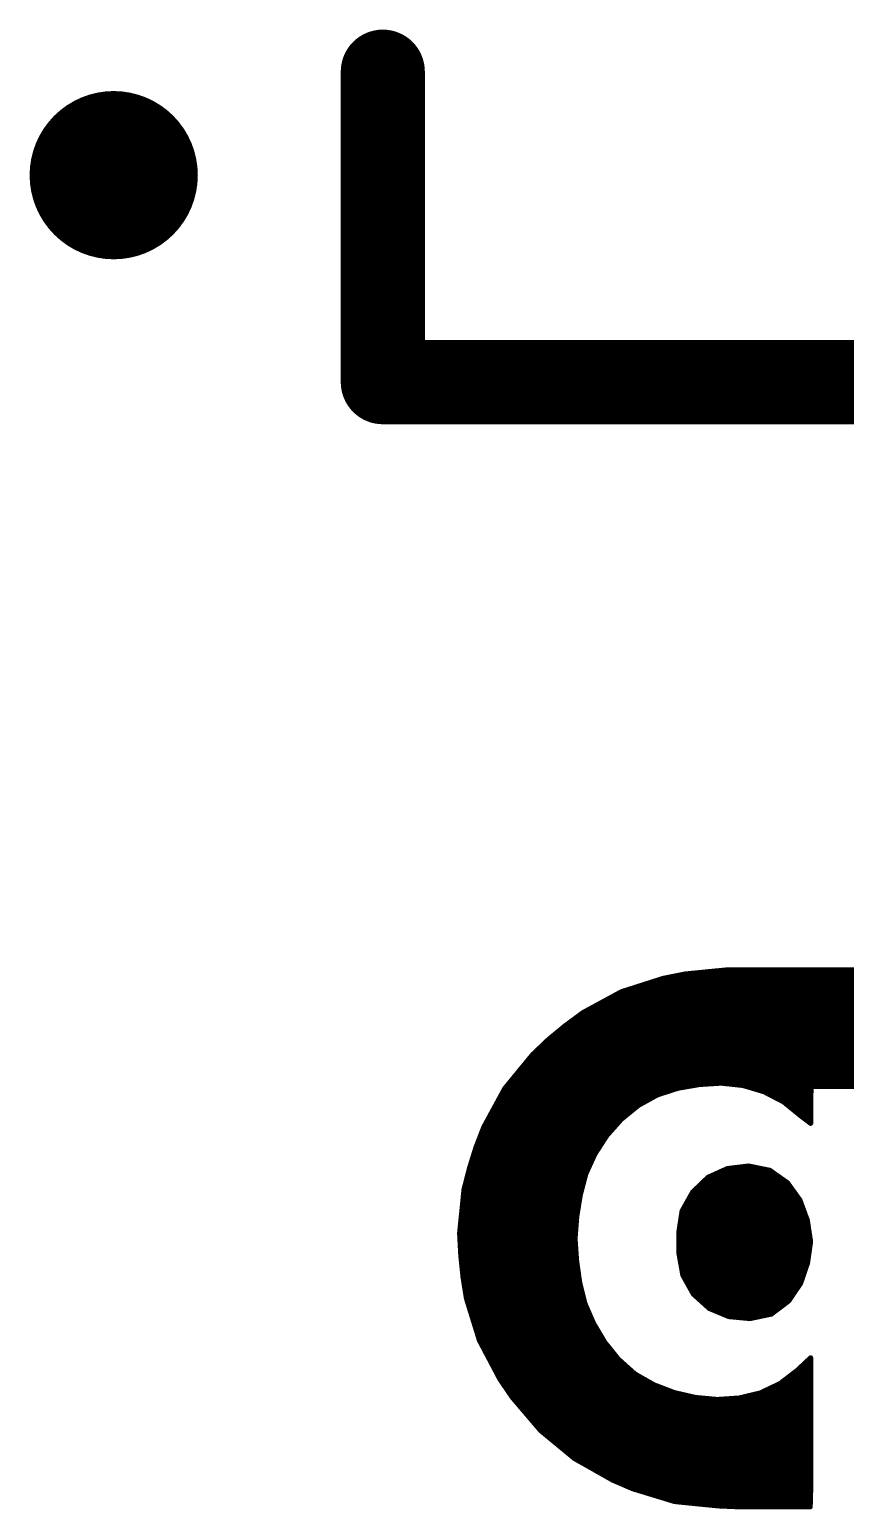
# Model space of a CAD drawing. Extents: x -15.2 to 71.4, y -14.5 to 36.9.
# Drawn here: x 49.027 to 50.997, y 12.058 to 15.632 of the extents above; entities that cross this region are included whole.
import ezdxf

# ---------------------------------------------------------------- set-up
doc = ezdxf.new("R2010")
doc.units = 0
doc.layers.add('21', color=41, linetype='CONTINUOUS')

msp = doc.modelspace()

# ---------------------------------------------------------------- linework, layer by layer
at = {"layer": '21'}
for points, const_width in [([(49.88, 14.78), (49.88, 15.53)], 0.2032), ([(51.53, 14.78), (49.88, 14.78)], 0.2032), ([(50.7145, 13.3607), (50.6091, 13.3503)], 0.0127), ([(53.4161, 13.3607), (50.7145, 13.3607)], 0.0127), ([(50.5574, 13.3399), (50.4566, 13.3077)], 0.0127), ([(50.5422, 13.335), (53.5848, 13.335)], 0.0127), ([(50.6091, 13.3503), (50.5574, 13.3399)], 0.0127), ([(50.5963, 13.3477), (53.5421, 13.3477)], 0.0127), ([(50.7112, 13.3604), (53.4193, 13.3604)], 0.0127), ([(50.4566, 13.3077), (50.3635, 13.2571)], 0.0127), ([(50.4368, 13.2969), (53.6921, 13.2969)], 0.0127), ([(50.4626, 13.3096), (53.6621, 13.3096)], 0.0127), ([(50.5024, 13.3223), (53.6275, 13.3223)], 0.0127), ([(50.3635, 13.2571), (50.321, 13.2258)], 0.0127), ([(50.3666, 13.2588), (53.7606, 13.2588)], 0.0127), ([(50.39, 13.2715), (53.7378, 13.2715)], 0.0127), ([(50.4134, 13.2842), (53.715, 13.2842)], 0.0127), ([(50.321, 13.2258), (50.2801, 13.1921)], 0.0127), ([(50.3148, 13.2207), (53.8141, 13.2207)], 0.0127), ([(50.3313, 13.2334), (53.7987, 13.2334)], 0.0127), ([(50.3485, 13.2461), (53.7833, 13.2461)], 0.0127), ([(50.2801, 13.1921), (50.2419, 13.1557)], 0.0127), ([(50.2702, 13.1826), (53.8603, 13.1826)], 0.0127), ([(50.284, 13.1953), (53.8449, 13.1953)], 0.0127), ([(50.2994, 13.208), (53.8295, 13.208)], 0.0127), ([(50.2419, 13.1557), (50.1747, 13.0739)], 0.0127), ([(50.2435, 13.1572), (53.8844, 13.1572)], 0.0127), ([(50.2568, 13.1699), (53.8729, 13.1699)], 0.0127), ([(50.2118, 13.1191), (53.9172, 13.1191)], 0.0127), ([(50.2223, 13.1318), (53.9067, 13.1318)], 0.0127), ([(50.2327, 13.1445), (53.8959, 13.1445)], 0.0127), ([(50.1805, 13.081), (50.628, 13.081)], 0.0127), ([(50.1909, 13.0937), (53.9375, 13.0937)], 0.0127), ([(50.2014, 13.1064), (53.9277, 13.1064)], 0.0127), ([(50.5428, 13.0588), (50.5931, 13.075)], 0.0127), ([(50.5931, 13.075), (50.6451, 13.084)], 0.0127), ([(50.6451, 13.084), (50.6978, 13.0873)], 0.0127), ([(50.6978, 13.0873), (50.7504, 13.0816)], 0.0127), ([(50.7504, 13.0816), (50.8011, 13.0664)], 0.0127), ([(50.7524, 13.081), (53.4746, 13.081)], 0.0127), ([(50.9134, 13.0508), (50.9147, 13.0796)], 0.0127), ([(50.9147, 13.0796), (51.1571, 13.0796)], 0.0127), ([(50.1747, 13.0739), (50.1241, 12.9808)], 0.0127), ([(50.1579, 13.0429), (50.5142, 13.0429)], 0.0127), ([(50.1647, 13.0556), (50.537, 13.0556)], 0.0127), ([(50.1716, 13.0683), (50.5724, 13.0683)], 0.0127), ([(50.4965, 13.033), (50.5428, 13.0588)], 0.0127), ([(50.7947, 13.0683), (50.9142, 13.0683)], 0.0127), ([(50.8011, 13.0664), (50.848, 13.0421)], 0.0127), ([(50.8219, 13.0556), (50.9136, 13.0556)], 0.0127), ([(50.8464, 13.0429), (50.9134, 13.0429)], 0.0127), ([(50.848, 13.0421), (50.889, 13.0087)], 0.0127), ([(50.9134, 12.9902), (50.9134, 13.0508)], 0.0127), ([(50.1372, 13.0048), (50.462, 13.0048)], 0.0127), ([(50.1441, 13.0175), (50.4775, 13.0175)], 0.0127), ([(50.151, 13.0302), (50.4931, 13.0302)], 0.0127), ([(50.4557, 12.9996), (50.4965, 13.033)], 0.0127), ([(50.8626, 13.0302), (50.9134, 13.0302)], 0.0127), ([(50.8782, 13.0175), (50.9134, 13.0175)], 0.0127), ([(50.889, 13.0087), (50.9134, 12.9902)], 0.0127), ([(50.8942, 13.0048), (50.9134, 13.0048)], 0.0127), ([(50.1241, 12.9808), (50.1051, 12.9316)], 0.0127), ([(50.1236, 12.9794), (50.4378, 12.9794)], 0.0127), ([(50.1303, 12.9921), (50.449, 12.9921)], 0.0127), ([(50.4207, 12.9602), (50.4557, 12.9996)], 0.0127), ([(50.9109, 12.9921), (50.9134, 12.9921)], 0.0127), ([(50.1089, 12.9413), (50.4085, 12.9413)], 0.0127), ([(50.1138, 12.954), (50.4168, 12.954)], 0.0127), ([(50.1187, 12.9667), (50.4265, 12.9667)], 0.0127), ([(50.3921, 12.9159), (50.4207, 12.9602)], 0.0127), ([(50.1051, 12.9316), (50.0894, 12.881)], 0.0127), ([(50.0963, 12.9032), (50.3863, 12.9032)], 0.0127), ([(50.1003, 12.9159), (50.3921, 12.9159)], 0.0127), ([(50.1042, 12.9286), (50.4003, 12.9286)], 0.0127), ([(50.3701, 12.8677), (50.3921, 12.9159)], 0.0127), ([(50.0894, 12.881), (50.0763, 12.8299)], 0.0127), ([(50.0853, 12.8651), (50.3694, 12.8651)], 0.0127), ([(50.0886, 12.8778), (50.3747, 12.8778)], 0.0127), ([(50.0924, 12.8905), (50.3805, 12.8905)], 0.0127), ([(50.3567, 12.8165), (50.3701, 12.8677)], 0.0127), ([(50.7123, 12.8805), (50.6657, 12.8594)], 0.0127), ([(50.6784, 12.8651), (50.8306, 12.8651)], 0.0127), ([(50.7064, 12.8778), (50.807, 12.8778)], 0.0127), ([(50.7636, 12.8867), (50.7123, 12.8805)], 0.0127), ([(50.8148, 12.8762), (50.7636, 12.8867)], 0.0127), ([(50.8574, 12.8462), (50.8148, 12.8762)], 0.0127), ([(50.0763, 12.8299), (50.0657, 12.7245)], 0.0127), ([(50.076, 12.827), (50.3594, 12.827)], 0.0127), ([(50.0788, 12.8397), (50.3627, 12.8397)], 0.0127), ([(50.0821, 12.8524), (50.3661, 12.8524)], 0.0127), ([(50.6657, 12.8594), (50.6286, 12.8238)], 0.0127), ([(50.6319, 12.827), (50.8712, 12.827)], 0.0127), ([(50.6452, 12.8397), (50.8621, 12.8397)], 0.0127), ([(50.6585, 12.8524), (50.8487, 12.8524)], 0.0127), ([(50.8874, 12.8045), (50.8574, 12.8462)], 0.0127), ([(50.0722, 12.7889), (50.3522, 12.7889)], 0.0127), ([(50.0735, 12.8016), (50.3543, 12.8016)], 0.0127), ([(50.0747, 12.8143), (50.3563, 12.8143)], 0.0127), ([(50.3483, 12.7644), (50.3567, 12.8165)], 0.0127), ([(50.6286, 12.8238), (50.6031, 12.7781)], 0.0127), ([(50.6091, 12.7889), (50.8931, 12.7889)], 0.0127), ([(50.6162, 12.8016), (50.8885, 12.8016)], 0.0127), ([(50.6233, 12.8143), (50.8803, 12.8143)], 0.0127), ([(50.9052, 12.7561), (50.8874, 12.8045)], 0.0127), ([(50.0696, 12.7635), (50.3482, 12.7635)], 0.0127), ([(50.0709, 12.7762), (50.3502, 12.7762)], 0.0127), ([(50.3442, 12.7116), (50.3483, 12.7644)], 0.0127), ([(50.6031, 12.7781), (50.5951, 12.7264)], 0.0127), ([(50.6008, 12.7635), (50.9025, 12.7635)], 0.0127), ([(50.6028, 12.7762), (50.8978, 12.7762)], 0.0127), ([(50.9131, 12.7043), (50.9052, 12.7561)], 0.0127), ([(50.0657, 12.7245), (50.0685, 12.6718)], 0.0127), ([(50.0658, 12.7254), (50.3453, 12.7254)], 0.0127), ([(50.0671, 12.7381), (50.3463, 12.7381)], 0.0127), ([(50.0683, 12.7508), (50.3472, 12.7508)], 0.0127), ([(50.5951, 12.7264), (50.5957, 12.6746)], 0.0127), ([(50.5951, 12.7254), (50.9099, 12.7254)], 0.0127), ([(50.5969, 12.7381), (50.9079, 12.7381)], 0.0127), ([(50.5989, 12.7508), (50.906, 12.7508)], 0.0127), ([(50.0663, 12.7127), (50.3443, 12.7127)], 0.0127), ([(50.067, 12.7), (50.345, 12.7)], 0.0127), ([(50.0677, 12.6873), (50.3459, 12.6873)], 0.0127), ([(50.3479, 12.6587), (50.3442, 12.7116)], 0.0127), ([(50.5952, 12.7127), (50.9118, 12.7127)], 0.0127), ([(50.5954, 12.7), (50.9124, 12.7)], 0.0127), ([(50.5955, 12.6873), (50.9107, 12.6873)], 0.0127), ([(50.9057, 12.6526), (50.9131, 12.7043)], 0.0127), ([(50.0684, 12.6746), (50.3468, 12.6746)], 0.0127), ([(50.0685, 12.6718), (50.0739, 12.6191)], 0.0127), ([(50.0695, 12.6619), (50.3477, 12.6619)], 0.0127), ([(50.0708, 12.6492), (50.3492, 12.6492)], 0.0127), ([(50.3552, 12.6064), (50.3479, 12.6587)], 0.0127), ([(50.5957, 12.6746), (50.6049, 12.6233)], 0.0127), ([(50.5957, 12.6746), (50.9088, 12.6746)], 0.0127), ([(50.5979, 12.6619), (50.907, 12.6619)], 0.0127), ([(50.6002, 12.6492), (50.9046, 12.6492)], 0.0127), ([(50.8891, 12.6038), (50.9057, 12.6526)], 0.0127), ([(50.0721, 12.6365), (50.351, 12.6365)], 0.0127), ([(50.0734, 12.6238), (50.3528, 12.6238)], 0.0127), ([(50.0739, 12.6191), (50.0822, 12.567)], 0.0127), ([(50.0751, 12.6111), (50.3546, 12.6111)], 0.0127), ([(50.6025, 12.6365), (50.9002, 12.6365)], 0.0127), ([(50.6048, 12.6238), (50.8959, 12.6238)], 0.0127), ([(50.6049, 12.6233), (50.6304, 12.5776)], 0.0127), ([(50.6117, 12.6111), (50.8916, 12.6111)], 0.0127), ([(50.0772, 12.5984), (50.3572, 12.5984)], 0.0127), ([(50.0792, 12.5857), (50.3603, 12.5857)], 0.0127), ([(50.3679, 12.555), (50.3552, 12.6064)], 0.0127), ([(50.6188, 12.5984), (50.8854, 12.5984)], 0.0127), ([(50.6259, 12.5857), (50.8769, 12.5857)], 0.0127), ([(50.6304, 12.5776), (50.6687, 12.5431)], 0.0127), ([(50.8602, 12.561), (50.8891, 12.6038)], 0.0127), ([(50.0812, 12.573), (50.3635, 12.573)], 0.0127), ([(50.0822, 12.567), (50.1136, 12.4658)], 0.0127), ([(50.0843, 12.5603), (50.3666, 12.5603)], 0.0127), ([(50.0882, 12.5476), (50.3711, 12.5476)], 0.0127), ([(50.389, 12.5065), (50.3679, 12.555)], 0.0127), ([(50.6355, 12.573), (50.8683, 12.573)], 0.0127), ([(50.6496, 12.5603), (50.8593, 12.5603)], 0.0127), ([(50.6637, 12.5476), (50.8425, 12.5476)], 0.0127), ([(50.6687, 12.5431), (50.7159, 12.5234)], 0.0127), ([(50.8184, 12.5295), (50.8602, 12.561)], 0.0127), ([(50.0921, 12.5349), (50.3767, 12.5349)], 0.0127), ([(50.0961, 12.5222), (50.3822, 12.5222)], 0.0127), ([(50.1, 12.5095), (50.3877, 12.5095)], 0.0127), ([(50.4159, 12.4612), (50.389, 12.5065)], 0.0127), ([(50.6884, 12.5349), (50.8256, 12.5349)], 0.0127), ([(50.7159, 12.5234), (50.7672, 12.5187)], 0.0127), ([(50.7294, 12.5222), (50.7837, 12.5222)], 0.0127), ([(50.7672, 12.5187), (50.8184, 12.5295)], 0.0127), ([(50.104, 12.4968), (50.3948, 12.4968)], 0.0127), ([(50.1079, 12.4841), (50.4023, 12.4841)], 0.0127), ([(50.1119, 12.4714), (50.4099, 12.4714)], 0.0127), ([(50.1136, 12.4658), (50.163, 12.3722)], 0.0127), ([(50.1173, 12.4587), (50.4179, 12.4587)], 0.0127), ([(50.1241, 12.446), (50.4282, 12.446)], 0.0127), ([(50.1308, 12.4333), (50.4384, 12.4333)], 0.0127), ([(50.449, 12.4201), (50.4159, 12.4612)], 0.0127), ([(50.1375, 12.4206), (50.4486, 12.4206)], 0.0127), ([(50.1442, 12.4079), (50.4626, 12.4079)], 0.0127), ([(50.4885, 12.3847), (50.449, 12.4201)], 0.0127), ([(50.9134, 12.4234), (50.8815, 12.3934)], 0.0127), ([(50.8969, 12.4079), (50.9134, 12.4079)], 0.0127), ([(50.9104, 12.4206), (50.9134, 12.4206)], 0.0127), ([(50.9134, 12.1055), (50.9134, 12.4234)], 0.0127), ([(50.1509, 12.3952), (50.4768, 12.3952)], 0.0127), ([(50.1576, 12.3825), (50.4924, 12.3825)], 0.0127), ([(50.163, 12.3722), (50.1927, 12.3286)], 0.0127), ([(50.1647, 12.3698), (50.5146, 12.3698)], 0.0127), ([(50.5344, 12.3585), (50.4885, 12.3847)], 0.0127), ([(50.8396, 12.3613), (50.7919, 12.3386)], 0.0127), ([(50.8815, 12.3934), (50.8396, 12.3613)], 0.0127), ([(50.8507, 12.3698), (50.9134, 12.3698)], 0.0127), ([(50.8673, 12.3825), (50.9134, 12.3825)], 0.0127), ([(50.8834, 12.3952), (50.9134, 12.3952)], 0.0127), ([(50.1733, 12.3571), (50.538, 12.3571)], 0.0127), ([(50.1819, 12.3444), (50.5712, 12.3444)], 0.0127), ([(50.1906, 12.3317), (50.6179, 12.3317)], 0.0127), ([(50.1927, 12.3286), (50.2613, 12.2481)], 0.0127), ([(50.5836, 12.3396), (50.5344, 12.3585)], 0.0127), ([(50.635, 12.3277), (50.5836, 12.3396)], 0.0127), ([(50.6877, 12.3228), (50.635, 12.3277)], 0.0127), ([(50.7405, 12.3263), (50.6877, 12.3228)], 0.0127), ([(50.7919, 12.3386), (50.7405, 12.3263)], 0.0127), ([(50.7632, 12.3317), (50.9134, 12.3317)], 0.0127), ([(50.8042, 12.3444), (50.9134, 12.3444)], 0.0127), ([(50.8308, 12.3571), (50.9134, 12.3571)], 0.0127), ([(50.2009, 12.319), (50.9134, 12.319)], 0.0127), ([(50.2117, 12.3063), (50.9134, 12.3063)], 0.0127), ([(50.2225, 12.2936), (50.9134, 12.2936)], 0.0127), ([(50.2334, 12.2809), (50.9134, 12.2809)], 0.0127), ([(50.2442, 12.2682), (50.9134, 12.2682)], 0.0127), ([(50.255, 12.2555), (50.9134, 12.2555)], 0.0127), ([(50.2613, 12.2481), (50.343, 12.1807)], 0.0127), ([(50.2678, 12.2428), (50.9134, 12.2428)], 0.0127), ([(50.2832, 12.2301), (50.9134, 12.2301)], 0.0127), ([(50.2985, 12.2174), (50.9134, 12.2174)], 0.0127), ([(50.3139, 12.2047), (50.9134, 12.2047)], 0.0127), ([(50.3293, 12.192), (50.9134, 12.192)], 0.0127), ([(50.343, 12.1807), (50.4351, 12.1286)], 0.0127), ([(50.3455, 12.1793), (50.9134, 12.1793)], 0.0127), ([(50.368, 12.1666), (50.9134, 12.1666)], 0.0127), ([(50.3904, 12.1539), (50.9134, 12.1539)], 0.0127), ([(50.4129, 12.1412), (50.9134, 12.1412)], 0.0127), ([(50.4351, 12.1286), (50.4835, 12.1077)], 0.0127), ([(50.4355, 12.1285), (50.9134, 12.1285)], 0.0127), ([(50.4649, 12.1158), (50.9134, 12.1158)], 0.0127), ([(50.4835, 12.1077), (50.5848, 12.0768)], 0.0127), ([(50.4987, 12.1031), (50.9133, 12.1031)], 0.0127), ([(50.5404, 12.0904), (50.9129, 12.0904)], 0.0127), ([(50.582, 12.0777), (50.9126, 12.0777)], 0.0127), ([(50.5848, 12.0768), (50.6902, 12.0662)], 0.0127), ([(50.9122, 12.0639), (50.9134, 12.1055)], 0.0127), ([(50.6902, 12.0662), (50.7431, 12.0639)], 0.0127), ([(50.7185, 12.065), (50.9122, 12.065)], 0.0127), ([(50.7431, 12.0639), (50.9122, 12.0639)], 0.0127)]:
    msp.add_lwpolyline(points, dxfattribs=dict(at, const_width=const_width))
for points, const_width in [([(49.9308, 15.53, 1), (49.8292, 15.53)], 0.1016), ([(49.23, 15.1784, 1), (49.23, 15.3816, 1), (49.23, 15.1784)], 0.2032), ([(49.88, 14.8308, 1), (49.88, 14.7292)], 0.1016), ([(49.8292, 14.78, 1), (49.9308, 14.78)], 0.1016), ([(50.7145, 13.3639, 1), (50.7145, 13.3576)], 0.0064), ([(50.7148, 13.3576, 1), (50.7142, 13.3639)], 0.0064), ([(50.5422, 13.3382, 1), (50.5422, 13.3318)], 0.0064), ([(50.5568, 13.343, 1), (50.5581, 13.3368)], 0.0064), ([(50.5584, 13.3368, 1), (50.5565, 13.3429)], 0.0064), ([(50.5963, 13.3509, 1), (50.5963, 13.3445)], 0.0064), ([(50.6088, 13.3534, 1), (50.6094, 13.3471)], 0.0064), ([(50.6097, 13.3472, 1), (50.6085, 13.3534)], 0.0064), ([(50.7112, 13.3636, 1), (50.7112, 13.3572)], 0.0064), ([(50.4368, 13.3001, 1), (50.4368, 13.2937)], 0.0064), ([(50.4556, 13.3107, 1), (50.4575, 13.3046)], 0.0064), ([(50.4581, 13.3049, 1), (50.4551, 13.3105)], 0.0064), ([(50.4626, 13.3128, 1), (50.4626, 13.3064)], 0.0064), ([(50.5024, 13.3255, 1), (50.5024, 13.3191)], 0.0064), ([(50.362, 13.2599, 1), (50.365, 13.2543)], 0.0064), ([(50.3654, 13.2546, 1), (50.3616, 13.2597)], 0.0064), ([(50.3666, 13.262, 1), (50.3666, 13.2556)], 0.0064), ([(50.39, 13.2747, 1), (50.39, 13.2683)], 0.0064), ([(50.4134, 13.2874, 1), (50.4134, 13.281)], 0.0064), ([(50.3148, 13.2239, 1), (50.3148, 13.2175)], 0.0064), ([(50.3191, 13.2284, 1), (50.3229, 13.2232)], 0.0064), ([(50.323, 13.2233, 1), (50.319, 13.2282)], 0.0064), ([(50.3313, 13.2366, 1), (50.3313, 13.2302)], 0.0064), ([(50.3485, 13.2493, 1), (50.3485, 13.2429)], 0.0064), ([(50.2702, 13.1858, 1), (50.2702, 13.1794)], 0.0064), ([(50.2781, 13.1945, 1), (50.2822, 13.1896)], 0.0064), ([(50.2823, 13.1898, 1), (50.278, 13.1944)], 0.0064), ([(50.284, 13.1985, 1), (50.284, 13.1921)], 0.0064), ([(50.2994, 13.2112, 1), (50.2994, 13.2048)], 0.0064), ([(50.2397, 13.158, 1), (50.2441, 13.1534)], 0.0064), ([(50.2444, 13.1537, 1), (50.2395, 13.1578)], 0.0064), ([(50.2435, 13.1604, 1), (50.2435, 13.154)], 0.0064), ([(50.2568, 13.1731, 1), (50.2568, 13.1667)], 0.0064), ([(50.2118, 13.1223, 1), (50.2118, 13.1159)], 0.0064), ([(50.2223, 13.135, 1), (50.2223, 13.1286)], 0.0064), ([(50.2327, 13.1477, 1), (50.2327, 13.1413)], 0.0064), ([(50.1805, 13.0842, 1), (50.1805, 13.0778)], 0.0064), ([(50.1909, 13.0969, 1), (50.1909, 13.0905)], 0.0064), ([(50.2014, 13.1096, 1), (50.2014, 13.1032)], 0.0064), ([(50.5926, 13.0781, 1), (50.5937, 13.0718)], 0.0064), ([(50.5941, 13.0719, 1), (50.5922, 13.078)], 0.0064), ([(50.628, 13.0778, 1), (50.628, 13.0842)], 0.0064), ([(50.6449, 13.0871, 1), (50.6453, 13.0808)], 0.0064), ([(50.6456, 13.0808, 1), (50.6445, 13.0871)], 0.0064), ([(50.6982, 13.0905, 1), (50.6975, 13.0841)], 0.0064), ([(50.698, 13.0841, 1), (50.6976, 13.0905)], 0.0064), ([(50.7513, 13.0846, 1), (50.7495, 13.0785)], 0.0064), ([(50.7524, 13.0842, 1), (50.7524, 13.0778)], 0.0064), ([(50.7501, 13.0784, 1), (50.7508, 13.0847)], 0.0064), ([(50.9147, 13.0828, 1), (50.9147, 13.0764)], 0.0064), ([(50.9179, 13.0794, 1), (50.9116, 13.0797)], 0.0064), ([(50.1579, 13.0461, 1), (50.1579, 13.0397)], 0.0064), ([(50.1647, 13.0588, 1), (50.1647, 13.0524)], 0.0064), ([(50.1716, 13.0715, 1), (50.1716, 13.0651)], 0.0064), ([(50.1722, 13.0759, 1), (50.1771, 13.0719)], 0.0064), ([(50.1775, 13.0724, 1), (50.1719, 13.0754)], 0.0064), ([(50.5142, 13.0397, 1), (50.5142, 13.0461)], 0.0064), ([(50.537, 13.0524, 1), (50.537, 13.0588)], 0.0064), ([(50.5418, 13.0618, 1), (50.5437, 13.0558)], 0.0064), ([(50.5443, 13.056, 1), (50.5412, 13.0616)], 0.0064), ([(50.5724, 13.0651, 1), (50.5724, 13.0715)], 0.0064), ([(50.7947, 13.0715, 1), (50.7947, 13.0651)], 0.0064), ([(50.8025, 13.0692, 1), (50.7996, 13.0636)], 0.0064), ([(50.8001, 13.0633, 1), (50.802, 13.0694)], 0.0064), ([(50.8219, 13.0588, 1), (50.8219, 13.0524)], 0.0064), ([(50.8464, 13.0461, 1), (50.8464, 13.0397)], 0.0064), ([(50.85, 13.0446, 1), (50.846, 13.0396)], 0.0064), ([(50.8465, 13.0393, 1), (50.8494, 13.0449)], 0.0064), ([(50.9165, 13.0508, 1), (50.9102, 13.0508)], 0.0064), ([(50.9102, 13.051, 1), (50.9165, 13.0507)], 0.0064), ([(50.9134, 13.0397, 1), (50.9134, 13.0461)], 0.0064), ([(50.9136, 13.0524, 1), (50.9136, 13.0588)], 0.0064), ([(50.9142, 13.0651, 1), (50.9142, 13.0715)], 0.0064), ([(50.1372, 13.008, 1), (50.1372, 13.0016)], 0.0064), ([(50.1441, 13.0207, 1), (50.1441, 13.0143)], 0.0064), ([(50.151, 13.0334, 1), (50.151, 13.027)], 0.0064), ([(50.462, 13.0016, 1), (50.462, 13.008)], 0.0064), ([(50.4775, 13.0143, 1), (50.4775, 13.0207)], 0.0064), ([(50.4931, 13.027, 1), (50.4931, 13.0334)], 0.0064), ([(50.495, 13.0358, 1), (50.498, 13.0302)], 0.0064), ([(50.4985, 13.0306, 1), (50.4945, 13.0355)], 0.0064), ([(50.8626, 13.0334, 1), (50.8626, 13.027)], 0.0064), ([(50.8782, 13.0207, 1), (50.8782, 13.0143)], 0.0064), ([(50.8909, 13.0112, 1), (50.8871, 13.0062)], 0.0064), ([(50.887, 13.0063, 1), (50.891, 13.0112)], 0.0064), ([(50.8942, 13.008, 1), (50.8942, 13.0016)], 0.0064), ([(50.9134, 13.027, 1), (50.9134, 13.0334)], 0.0064), ([(50.9134, 13.0143, 1), (50.9134, 13.0207)], 0.0064), ([(50.9134, 13.0016, 1), (50.9134, 13.008)], 0.0064), ([(50.1236, 12.9826, 1), (50.1236, 12.9762)], 0.0064), ([(50.1213, 12.9823, 1), (50.1269, 12.9793)], 0.0064), ([(50.1271, 12.9796, 1), (50.1212, 12.9819)], 0.0064), ([(50.1303, 12.9953, 1), (50.1303, 12.9889)], 0.0064), ([(50.4378, 12.9762, 1), (50.4378, 12.9826)], 0.0064), ([(50.449, 12.9889, 1), (50.449, 12.9953)], 0.0064), ([(50.4536, 13.002, 1), (50.4577, 12.9971)], 0.0064), ([(50.458, 12.9975, 1), (50.4533, 13.0017)], 0.0064), ([(50.9109, 12.9953, 1), (50.9109, 12.9889)], 0.0064), ([(50.9102, 12.9902, 1), (50.9165, 12.9902)], 0.0064), ([(50.9115, 12.9877, 1), (50.9153, 12.9928)], 0.0064), ([(50.9134, 12.9889, 1), (50.9134, 12.9953)], 0.0064), ([(50.1089, 12.9445, 1), (50.1089, 12.9381)], 0.0064), ([(50.1138, 12.9572, 1), (50.1138, 12.9508)], 0.0064), ([(50.1187, 12.9699, 1), (50.1187, 12.9635)], 0.0064), ([(50.4085, 12.9381, 1), (50.4085, 12.9445)], 0.0064), ([(50.4168, 12.9508, 1), (50.4168, 12.9572)], 0.0064), ([(50.4184, 12.9623, 1), (50.4231, 12.958)], 0.0064), ([(50.4234, 12.9584, 1), (50.4181, 12.9619)], 0.0064), ([(50.4265, 12.9635, 1), (50.4265, 12.9699)], 0.0064), ([(50.0963, 12.9064, 1), (50.0963, 12.9)], 0.0064), ([(50.1003, 12.9191, 1), (50.1003, 12.9127)], 0.0064), ([(50.1042, 12.9318, 1), (50.1042, 12.9254)], 0.0064), ([(50.1022, 12.9327, 1), (50.1081, 12.9304)], 0.0064), ([(50.1082, 12.9306, 1), (50.1021, 12.9325)], 0.0064), ([(50.3863, 12.9, 1), (50.3863, 12.9064)], 0.0064), ([(50.3894, 12.9176, 1), (50.3947, 12.9141)], 0.0064), ([(50.395, 12.9145, 1), (50.3892, 12.9172)], 0.0064), ([(50.3921, 12.9127, 1), (50.3921, 12.9191)], 0.0064), ([(50.4003, 12.9254, 1), (50.4003, 12.9318)], 0.0064), ([(50.0853, 12.8683, 1), (50.0853, 12.8619)], 0.0064), ([(50.0886, 12.881, 1), (50.0886, 12.8746)], 0.0064), ([(50.0925, 12.8802, 1), (50.0863, 12.8818)], 0.0064), ([(50.0864, 12.8819, 1), (50.0925, 12.8801)], 0.0064), ([(50.0924, 12.8937, 1), (50.0924, 12.8873)], 0.0064), ([(50.3672, 12.869, 1), (50.3729, 12.8664)], 0.0064), ([(50.3731, 12.8669, 1), (50.367, 12.8685)], 0.0064), ([(50.3694, 12.8619, 1), (50.3694, 12.8683)], 0.0064), ([(50.3747, 12.8746, 1), (50.3747, 12.881)], 0.0064), ([(50.3805, 12.8873, 1), (50.3805, 12.8937)], 0.0064), ([(50.6784, 12.8683, 1), (50.6784, 12.8619)], 0.0064), ([(50.7064, 12.881, 1), (50.7064, 12.8746)], 0.0064), ([(50.7119, 12.8836, 1), (50.7127, 12.8773)], 0.0064), ([(50.7136, 12.8776, 1), (50.711, 12.8834)], 0.0064), ([(50.7642, 12.8898, 1), (50.7629, 12.8836)], 0.0064), ([(50.7639, 12.8836, 1), (50.7632, 12.8899)], 0.0064), ([(50.807, 12.8746, 1), (50.807, 12.881)], 0.0064), ([(50.8167, 12.8788, 1), (50.813, 12.8736)], 0.0064), ([(50.8142, 12.8731, 1), (50.8155, 12.8793)], 0.0064), ([(50.8306, 12.8619, 1), (50.8306, 12.8683)], 0.0064), ([(50.076, 12.8302, 1), (50.076, 12.8238)], 0.0064), ([(50.0732, 12.8307, 1), (50.0794, 12.8291)], 0.0064), ([(50.0795, 12.8296, 1), (50.0732, 12.8302)], 0.0064), ([(50.0788, 12.8429, 1), (50.0788, 12.8365)], 0.0064), ([(50.0821, 12.8556, 1), (50.0821, 12.8492)], 0.0064), ([(50.3594, 12.8238, 1), (50.3594, 12.8302)], 0.0064), ([(50.3627, 12.8365, 1), (50.3627, 12.8429)], 0.0064), ([(50.3661, 12.8492, 1), (50.3661, 12.8556)], 0.0064), ([(50.6319, 12.8302, 1), (50.6319, 12.8238)], 0.0064), ([(50.6452, 12.8429, 1), (50.6452, 12.8365)], 0.0064), ([(50.6585, 12.8556, 1), (50.6585, 12.8492)], 0.0064), ([(50.6644, 12.8623, 1), (50.6671, 12.8565)], 0.0064), ([(50.6679, 12.8571, 1), (50.6635, 12.8617)], 0.0064), ([(50.8487, 12.8492, 1), (50.8487, 12.8556)], 0.0064), ([(50.86, 12.8481, 1), (50.8548, 12.8444)], 0.0064), ([(50.8556, 12.8436, 1), (50.8592, 12.8488)], 0.0064), ([(50.8621, 12.8365, 1), (50.8621, 12.8429)], 0.0064), ([(50.8712, 12.8238, 1), (50.8712, 12.8302)], 0.0064), ([(50.0722, 12.7921, 1), (50.0722, 12.7857)], 0.0064), ([(50.0735, 12.8048, 1), (50.0735, 12.7984)], 0.0064), ([(50.0747, 12.8175, 1), (50.0747, 12.8111)], 0.0064), ([(50.3522, 12.7857, 1), (50.3522, 12.7921)], 0.0064), ([(50.3598, 12.816, 1), (50.3535, 12.817)], 0.0064), ([(50.3536, 12.8173, 1), (50.3597, 12.8157)], 0.0064), ([(50.3543, 12.7984, 1), (50.3543, 12.8048)], 0.0064), ([(50.3563, 12.8111, 1), (50.3563, 12.8175)], 0.0064), ([(50.6091, 12.7921, 1), (50.6091, 12.7857)], 0.0064), ([(50.6162, 12.8048, 1), (50.6162, 12.7984)], 0.0064), ([(50.6233, 12.8175, 1), (50.6233, 12.8111)], 0.0064), ([(50.6264, 12.8261, 1), (50.6308, 12.8215)], 0.0064), ([(50.6313, 12.8223, 1), (50.6258, 12.8254)], 0.0064), ([(50.8803, 12.8111, 1), (50.8803, 12.8175)], 0.0064), ([(50.8904, 12.8056, 1), (50.8844, 12.8034)], 0.0064), ([(50.8848, 12.8026, 1), (50.89, 12.8063)], 0.0064), ([(50.8885, 12.7984, 1), (50.8885, 12.8048)], 0.0064), ([(50.8931, 12.7857, 1), (50.8931, 12.7921)], 0.0064), ([(50.0696, 12.7667, 1), (50.0696, 12.7603)], 0.0064), ([(50.0709, 12.7794, 1), (50.0709, 12.773)], 0.0064), ([(50.3515, 12.7641, 1), (50.3451, 12.7646)], 0.0064), ([(50.3452, 12.7649, 1), (50.3514, 12.7639)], 0.0064), ([(50.3482, 12.7603, 1), (50.3482, 12.7667)], 0.0064), ([(50.3502, 12.773, 1), (50.3502, 12.7794)], 0.0064), ([(50.6008, 12.7667, 1), (50.6008, 12.7603)], 0.0064), ([(50.6028, 12.7794, 1), (50.6028, 12.773)], 0.0064), ([(50.6062, 12.7776, 1), (50.5999, 12.7786)], 0.0064), ([(50.6003, 12.7797, 1), (50.6058, 12.7766)], 0.0064), ([(50.8978, 12.773, 1), (50.8978, 12.7794)], 0.0064), ([(50.9083, 12.7566, 1), (50.902, 12.7556)], 0.0064), ([(50.9022, 12.755, 1), (50.9082, 12.7572)], 0.0064), ([(50.9025, 12.7603, 1), (50.9025, 12.7667)], 0.0064), ([(50.0689, 12.7246, 1), (50.0625, 12.7243)], 0.0064), ([(50.0625, 12.7248, 1), (50.0688, 12.7242)], 0.0064), ([(50.0658, 12.7286, 1), (50.0658, 12.7222)], 0.0064), ([(50.0671, 12.7413, 1), (50.0671, 12.7349)], 0.0064), ([(50.0683, 12.754, 1), (50.0683, 12.7476)], 0.0064), ([(50.3453, 12.7222, 1), (50.3453, 12.7286)], 0.0064), ([(50.3463, 12.7349, 1), (50.3463, 12.7413)], 0.0064), ([(50.3472, 12.7476, 1), (50.3472, 12.754)], 0.0064), ([(50.5983, 12.7264, 1), (50.5919, 12.7263)], 0.0064), ([(50.5951, 12.7286, 1), (50.5951, 12.7222)], 0.0064), ([(50.592, 12.7269, 1), (50.5982, 12.7259)], 0.0064), ([(50.5969, 12.7413, 1), (50.5969, 12.7349)], 0.0064), ([(50.5989, 12.754, 1), (50.5989, 12.7476)], 0.0064), ([(50.906, 12.7476, 1), (50.906, 12.754)], 0.0064), ([(50.9079, 12.7349, 1), (50.9079, 12.7413)], 0.0064), ([(50.9099, 12.7222, 1), (50.9099, 12.7286)], 0.0064), ([(50.0663, 12.7159, 1), (50.0663, 12.7095)], 0.0064), ([(50.067, 12.7032, 1), (50.067, 12.6968)], 0.0064), ([(50.0677, 12.6905, 1), (50.0677, 12.6841)], 0.0064), ([(50.3474, 12.7118, 1), (50.3411, 12.7113)], 0.0064), ([(50.3411, 12.7118, 1), (50.3474, 12.7113)], 0.0064), ([(50.3443, 12.7095, 1), (50.3443, 12.7159)], 0.0064), ([(50.345, 12.6968, 1), (50.345, 12.7032)], 0.0064), ([(50.3459, 12.6841, 1), (50.3459, 12.6905)], 0.0064), ([(50.5952, 12.7159, 1), (50.5952, 12.7095)], 0.0064), ([(50.5954, 12.7032, 1), (50.5954, 12.6968)], 0.0064), ([(50.5955, 12.6905, 1), (50.5955, 12.6841)], 0.0064), ([(50.9162, 12.7039, 1), (50.9099, 12.7048)], 0.0064), ([(50.9099, 12.7038, 1), (50.9162, 12.7048)], 0.0064), ([(50.9107, 12.6841, 1), (50.9107, 12.6905)], 0.0064), ([(50.9118, 12.7095, 1), (50.9118, 12.7159)], 0.0064), ([(50.9124, 12.6968, 1), (50.9124, 12.7032)], 0.0064), ([(50.0684, 12.6778, 1), (50.0684, 12.6714)], 0.0064), ([(50.0717, 12.6721, 1), (50.0654, 12.6714)], 0.0064), ([(50.0654, 12.6716, 1), (50.0717, 12.6719)], 0.0064), ([(50.0695, 12.6651, 1), (50.0695, 12.6587)], 0.0064), ([(50.0708, 12.6524, 1), (50.0708, 12.646)], 0.0064), ([(50.3447, 12.6585, 1), (50.3511, 12.659)], 0.0064), ([(50.351, 12.6592, 1), (50.3448, 12.6583)], 0.0064), ([(50.3468, 12.6714, 1), (50.3468, 12.6778)], 0.0064), ([(50.3477, 12.6587, 1), (50.3477, 12.6651)], 0.0064), ([(50.3492, 12.646, 1), (50.3492, 12.6524)], 0.0064), ([(50.5988, 12.6752, 1), (50.5925, 12.6741)], 0.0064), ([(50.5957, 12.6778, 1), (50.5957, 12.6714)], 0.0064), ([(50.5925, 12.6746, 1), (50.5988, 12.6747)], 0.0064), ([(50.5979, 12.6651, 1), (50.5979, 12.6587)], 0.0064), ([(50.6002, 12.6524, 1), (50.6002, 12.646)], 0.0064), ([(50.9026, 12.653, 1), (50.9089, 12.6521)], 0.0064), ([(50.9087, 12.6515, 1), (50.9027, 12.6536)], 0.0064), ([(50.9046, 12.646, 1), (50.9046, 12.6524)], 0.0064), ([(50.907, 12.6587, 1), (50.907, 12.6651)], 0.0064), ([(50.9088, 12.6714, 1), (50.9088, 12.6778)], 0.0064), ([(50.0721, 12.6397, 1), (50.0721, 12.6333)], 0.0064), ([(50.0734, 12.627, 1), (50.0734, 12.6206)], 0.0064), ([(50.077, 12.6196, 1), (50.0707, 12.6186)], 0.0064), ([(50.0707, 12.6187, 1), (50.077, 12.6194)], 0.0064), ([(50.0751, 12.6143, 1), (50.0751, 12.6079)], 0.0064), ([(50.351, 12.6333, 1), (50.351, 12.6397)], 0.0064), ([(50.3528, 12.6206, 1), (50.3528, 12.627)], 0.0064), ([(50.3546, 12.6079, 1), (50.3546, 12.6143)], 0.0064), ([(50.6025, 12.6397, 1), (50.6025, 12.6333)], 0.0064), ([(50.6048, 12.627, 1), (50.6048, 12.6206)], 0.0064), ([(50.6076, 12.6249, 1), (50.6021, 12.6218)], 0.0064), ([(50.6017, 12.6227, 1), (50.608, 12.6239)], 0.0064), ([(50.6117, 12.6143, 1), (50.6117, 12.6079)], 0.0064), ([(50.8916, 12.6079, 1), (50.8916, 12.6143)], 0.0064), ([(50.8959, 12.6206, 1), (50.8959, 12.627)], 0.0064), ([(50.9002, 12.6333, 1), (50.9002, 12.6397)], 0.0064), ([(50.0772, 12.6016, 1), (50.0772, 12.5952)], 0.0064), ([(50.0792, 12.5889, 1), (50.0792, 12.5825)], 0.0064), ([(50.3583, 12.6072, 1), (50.3521, 12.6057)], 0.0064), ([(50.3521, 12.606, 1), (50.3584, 12.6069)], 0.0064), ([(50.3572, 12.5952, 1), (50.3572, 12.6016)], 0.0064), ([(50.3603, 12.5825, 1), (50.3603, 12.5889)], 0.0064), ([(50.6188, 12.6016, 1), (50.6188, 12.5952)], 0.0064), ([(50.6259, 12.5889, 1), (50.6259, 12.5825)], 0.0064), ([(50.6325, 12.5799, 1), (50.6283, 12.5752)], 0.0064), ([(50.6276, 12.576, 1), (50.6332, 12.5791)], 0.0064), ([(50.8769, 12.5825, 1), (50.8769, 12.5889)], 0.0064), ([(50.8854, 12.5952, 1), (50.8854, 12.6016)], 0.0064), ([(50.8861, 12.6048, 1), (50.8921, 12.6028)], 0.0064), ([(50.8917, 12.602, 1), (50.8865, 12.6056)], 0.0064), ([(50.0812, 12.5762, 1), (50.0812, 12.5698)], 0.0064), ([(50.0852, 12.5679, 1), (50.0792, 12.566)], 0.0064), ([(50.0791, 12.5665, 1), (50.0853, 12.5675)], 0.0064), ([(50.0843, 12.5635, 1), (50.0843, 12.5571)], 0.0064), ([(50.0882, 12.5508, 1), (50.0882, 12.5444)], 0.0064), ([(50.3635, 12.5698, 1), (50.3635, 12.5762)], 0.0064), ([(50.3708, 12.5563, 1), (50.365, 12.5537)], 0.0064), ([(50.3648, 12.5543, 1), (50.371, 12.5558)], 0.0064), ([(50.3666, 12.5571, 1), (50.3666, 12.5635)], 0.0064), ([(50.3711, 12.5444, 1), (50.3711, 12.5508)], 0.0064), ([(50.6355, 12.5762, 1), (50.6355, 12.5698)], 0.0064), ([(50.6496, 12.5635, 1), (50.6496, 12.5571)], 0.0064), ([(50.6637, 12.5508, 1), (50.6637, 12.5444)], 0.0064), ([(50.6699, 12.546, 1), (50.6675, 12.5401)], 0.0064), ([(50.6666, 12.5407, 1), (50.6709, 12.5454)], 0.0064), ([(50.8425, 12.5444, 1), (50.8425, 12.5508)], 0.0064), ([(50.8576, 12.5628, 1), (50.8629, 12.5592)], 0.0064), ([(50.8621, 12.5585, 1), (50.8583, 12.5635)], 0.0064), ([(50.8593, 12.5571, 1), (50.8593, 12.5635)], 0.0064), ([(50.8683, 12.5698, 1), (50.8683, 12.5762)], 0.0064), ([(50.0921, 12.5381, 1), (50.0921, 12.5317)], 0.0064), ([(50.0961, 12.5254, 1), (50.0961, 12.519)], 0.0064), ([(50.1, 12.5127, 1), (50.1, 12.5063)], 0.0064), ([(50.3767, 12.5317, 1), (50.3767, 12.5381)], 0.0064), ([(50.3822, 12.519, 1), (50.3822, 12.5254)], 0.0064), ([(50.3918, 12.5081, 1), (50.3863, 12.5049)], 0.0064), ([(50.3861, 12.5052, 1), (50.3919, 12.5078)], 0.0064), ([(50.3877, 12.5063, 1), (50.3877, 12.5127)], 0.0064), ([(50.6884, 12.5381, 1), (50.6884, 12.5317)], 0.0064), ([(50.7162, 12.5266, 1), (50.7156, 12.5203)], 0.0064), ([(50.7147, 12.5205, 1), (50.7171, 12.5264)], 0.0064), ([(50.7294, 12.5254, 1), (50.7294, 12.519)], 0.0064), ([(50.7665, 12.5218, 1), (50.7679, 12.5156)], 0.0064), ([(50.7669, 12.5156, 1), (50.7675, 12.5219)], 0.0064), ([(50.7837, 12.519, 1), (50.7837, 12.5254)], 0.0064), ([(50.8165, 12.532, 1), (50.8204, 12.5269)], 0.0064), ([(50.8191, 12.5264, 1), (50.8178, 12.5326)], 0.0064), ([(50.8256, 12.5317, 1), (50.8256, 12.5381)], 0.0064), ([(50.104, 12.5, 1), (50.104, 12.4936)], 0.0064), ([(50.1079, 12.4873, 1), (50.1079, 12.4809)], 0.0064), ([(50.1119, 12.4746, 1), (50.1119, 12.4682)], 0.0064), ([(50.3948, 12.4936, 1), (50.3948, 12.5)], 0.0064), ([(50.4023, 12.4809, 1), (50.4023, 12.4873)], 0.0064), ([(50.4099, 12.4682, 1), (50.4099, 12.4746)], 0.0064), ([(50.1164, 12.4673, 1), (50.1108, 12.4643)], 0.0064), ([(50.1106, 12.4648, 1), (50.1166, 12.4667)], 0.0064), ([(50.1173, 12.4619, 1), (50.1173, 12.4555)], 0.0064), ([(50.1241, 12.4492, 1), (50.1241, 12.4428)], 0.0064), ([(50.1308, 12.4365, 1), (50.1308, 12.4301)], 0.0064), ([(50.4184, 12.4632, 1), (50.4135, 12.4592)], 0.0064), ([(50.4132, 12.4596, 1), (50.4187, 12.4628)], 0.0064), ([(50.4179, 12.4555, 1), (50.4179, 12.4619)], 0.0064), ([(50.4282, 12.4428, 1), (50.4282, 12.4492)], 0.0064), ([(50.4384, 12.4301, 1), (50.4384, 12.4365)], 0.0064), ([(50.1375, 12.4238, 1), (50.1375, 12.4174)], 0.0064), ([(50.1442, 12.4111, 1), (50.1442, 12.4047)], 0.0064), ([(50.4511, 12.4225, 1), (50.4469, 12.4177)], 0.0064), ([(50.4466, 12.4181, 1), (50.4515, 12.4221)], 0.0064), ([(50.4486, 12.4174, 1), (50.4486, 12.4238)], 0.0064), ([(50.4626, 12.4047, 1), (50.4626, 12.4111)], 0.0064), ([(50.8969, 12.4111, 1), (50.8969, 12.4047)], 0.0064), ([(50.9104, 12.4238, 1), (50.9104, 12.4174)], 0.0064), ([(50.9165, 12.4234, 1), (50.9102, 12.4234)], 0.0064), ([(50.9155, 12.4211, 1), (50.9112, 12.4257)], 0.0064), ([(50.9134, 12.4174, 1), (50.9134, 12.4238)], 0.0064), ([(50.9134, 12.4047, 1), (50.9134, 12.4111)], 0.0064), ([(50.1509, 12.3984, 1), (50.1509, 12.392)], 0.0064), ([(50.1576, 12.3857, 1), (50.1576, 12.3793)], 0.0064), ([(50.1657, 12.374, 1), (50.1604, 12.3704)], 0.0064), ([(50.1602, 12.3707, 1), (50.1658, 12.3737)], 0.0064), ([(50.1647, 12.373, 1), (50.1647, 12.3666)], 0.0064), ([(50.4768, 12.392, 1), (50.4768, 12.3984)], 0.0064), ([(50.49, 12.3875, 1), (50.4869, 12.382)], 0.0064), ([(50.4863, 12.3824, 1), (50.4906, 12.3871)], 0.0064), ([(50.4924, 12.3793, 1), (50.4924, 12.3857)], 0.0064), ([(50.5146, 12.3666, 1), (50.5146, 12.373)], 0.0064), ([(50.8377, 12.3638, 1), (50.8416, 12.3588)], 0.0064), ([(50.841, 12.3584, 1), (50.8383, 12.3642)], 0.0064), ([(50.8507, 12.373, 1), (50.8507, 12.3666)], 0.0064), ([(50.8673, 12.3857, 1), (50.8673, 12.3793)], 0.0064), ([(50.8794, 12.3958, 1), (50.8837, 12.3911)], 0.0064), ([(50.8835, 12.3909, 1), (50.8796, 12.396)], 0.0064), ([(50.8834, 12.3984, 1), (50.8834, 12.392)], 0.0064), ([(50.9134, 12.392, 1), (50.9134, 12.3984)], 0.0064), ([(50.9134, 12.3793, 1), (50.9134, 12.3857)], 0.0064), ([(50.9134, 12.3666, 1), (50.9134, 12.373)], 0.0064), ([(50.1733, 12.3603, 1), (50.1733, 12.3539)], 0.0064), ([(50.1819, 12.3476, 1), (50.1819, 12.3412)], 0.0064), ([(50.1906, 12.3349, 1), (50.1906, 12.3285)], 0.0064), ([(50.1951, 12.3307, 1), (50.1903, 12.3266)], 0.0064), ([(50.1901, 12.3268, 1), (50.1953, 12.3304)], 0.0064), ([(50.5356, 12.3614, 1), (50.5333, 12.3555)], 0.0064), ([(50.5328, 12.3557, 1), (50.536, 12.3612)], 0.0064), ([(50.538, 12.3539, 1), (50.538, 12.3603)], 0.0064), ([(50.5712, 12.3412, 1), (50.5712, 12.3476)], 0.0064), ([(50.5844, 12.3427, 1), (50.5829, 12.3365)], 0.0064), ([(50.5825, 12.3367, 1), (50.5848, 12.3426)], 0.0064), ([(50.6179, 12.3285, 1), (50.6179, 12.3349)], 0.0064), ([(50.6353, 12.3309, 1), (50.6347, 12.3246)], 0.0064), ([(50.6343, 12.3246, 1), (50.6357, 12.3308)], 0.0064), ([(50.7397, 12.3294, 1), (50.7412, 12.3232)], 0.0064), ([(50.7407, 12.3231, 1), (50.7403, 12.3294)], 0.0064), ([(50.7632, 12.3349, 1), (50.7632, 12.3285)], 0.0064), ([(50.7905, 12.3414, 1), (50.7933, 12.3357)], 0.0064), ([(50.7926, 12.3355, 1), (50.7912, 12.3416)], 0.0064), ([(50.8042, 12.3476, 1), (50.8042, 12.3412)], 0.0064), ([(50.8308, 12.3603, 1), (50.8308, 12.3539)], 0.0064), ([(50.9134, 12.3539, 1), (50.9134, 12.3603)], 0.0064), ([(50.9134, 12.3412, 1), (50.9134, 12.3476)], 0.0064), ([(50.9134, 12.3285, 1), (50.9134, 12.3349)], 0.0064), ([(50.2009, 12.3222, 1), (50.2009, 12.3158)], 0.0064), ([(50.2117, 12.3095, 1), (50.2117, 12.3031)], 0.0064), ([(50.2225, 12.2968, 1), (50.2225, 12.2904)], 0.0064), ([(50.6875, 12.3259, 1), (50.688, 12.3196)], 0.0064), ([(50.6874, 12.3196, 1), (50.688, 12.3259)], 0.0064), ([(50.9134, 12.3158, 1), (50.9134, 12.3222)], 0.0064), ([(50.9134, 12.3031, 1), (50.9134, 12.3095)], 0.0064), ([(50.9134, 12.2904, 1), (50.9134, 12.2968)], 0.0064), ([(50.2334, 12.2841, 1), (50.2334, 12.2777)], 0.0064), ([(50.2442, 12.2714, 1), (50.2442, 12.265)], 0.0064), ([(50.255, 12.2587, 1), (50.255, 12.2523)], 0.0064), ([(50.9134, 12.2777, 1), (50.9134, 12.2841)], 0.0064), ([(50.9134, 12.265, 1), (50.9134, 12.2714)], 0.0064), ([(50.9134, 12.2523, 1), (50.9134, 12.2587)], 0.0064), ([(50.2633, 12.2506, 1), (50.2593, 12.2457)], 0.0064), ([(50.2589, 12.2461, 1), (50.2637, 12.2502)], 0.0064), ([(50.2678, 12.246, 1), (50.2678, 12.2396)], 0.0064), ([(50.2832, 12.2333, 1), (50.2832, 12.2269)], 0.0064), ([(50.2985, 12.2206, 1), (50.2985, 12.2142)], 0.0064), ([(50.9134, 12.2396, 1), (50.9134, 12.246)], 0.0064), ([(50.9134, 12.2269, 1), (50.9134, 12.2333)], 0.0064), ([(50.9134, 12.2142, 1), (50.9134, 12.2206)], 0.0064), ([(50.3139, 12.2079, 1), (50.3139, 12.2015)], 0.0064), ([(50.3293, 12.1952, 1), (50.3293, 12.1888)], 0.0064), ([(50.9134, 12.2015, 1), (50.9134, 12.2079)], 0.0064), ([(50.9134, 12.1888, 1), (50.9134, 12.1952)], 0.0064), ([(50.3446, 12.1835, 1), (50.3415, 12.1779)], 0.0064), ([(50.341, 12.1782, 1), (50.3451, 12.1831)], 0.0064), ([(50.3455, 12.1825, 1), (50.3455, 12.1761)], 0.0064), ([(50.368, 12.1698, 1), (50.368, 12.1634)], 0.0064), ([(50.3904, 12.1571, 1), (50.3904, 12.1507)], 0.0064), ([(50.9134, 12.1761, 1), (50.9134, 12.1825)], 0.0064), ([(50.9134, 12.1634, 1), (50.9134, 12.1698)], 0.0064), ([(50.9134, 12.1507, 1), (50.9134, 12.1571)], 0.0064), ([(50.4129, 12.1444, 1), (50.4129, 12.138)], 0.0064), ([(50.4364, 12.1316, 1), (50.4339, 12.1257)], 0.0064), ([(50.4355, 12.1317, 1), (50.4355, 12.1253)], 0.0064), ([(50.4336, 12.1259, 1), (50.4367, 12.1314)], 0.0064), ([(50.4649, 12.119, 1), (50.4649, 12.1126)], 0.0064), ([(50.9134, 12.138, 1), (50.9134, 12.1444)], 0.0064), ([(50.9134, 12.1253, 1), (50.9134, 12.1317)], 0.0064), ([(50.9134, 12.1126, 1), (50.9134, 12.119)], 0.0064), ([(50.4845, 12.1108, 1), (50.4826, 12.1047)], 0.0064), ([(50.4823, 12.1048, 1), (50.4848, 12.1106)], 0.0064), ([(50.4987, 12.1063, 1), (50.4987, 12.0999)], 0.0064), ([(50.5404, 12.0936, 1), (50.5404, 12.0872)], 0.0064), ([(50.582, 12.0809, 1), (50.582, 12.0745)], 0.0064), ([(50.5851, 12.08, 1), (50.5845, 12.0737)], 0.0064), ([(50.5839, 12.0738, 1), (50.5857, 12.0799)], 0.0064), ([(50.9165, 12.1055, 1), (50.9102, 12.1056)], 0.0064), ([(50.9102, 12.1055, 1), (50.9165, 12.1055)], 0.0064), ([(50.9126, 12.0745, 1), (50.9126, 12.0809)], 0.0064), ([(50.9129, 12.0872, 1), (50.9129, 12.0936)], 0.0064), ([(50.9133, 12.0999, 1), (50.9133, 12.1063)], 0.0064), ([(50.6904, 12.0694, 1), (50.6901, 12.063)], 0.0064), ([(50.6899, 12.0631, 1), (50.6905, 12.0694)], 0.0064), ([(50.7185, 12.0682, 1), (50.7185, 12.0618)], 0.0064), ([(50.7431, 12.0671, 1), (50.7431, 12.0608)], 0.0064), ([(50.743, 12.0608, 1), (50.7432, 12.0671)], 0.0064), ([(50.909, 12.064, 1), (50.9153, 12.0638)], 0.0064), ([(50.9122, 12.0618, 1), (50.9122, 12.0682)], 0.0064), ([(50.9122, 12.0608, 1), (50.9122, 12.0671)], 0.0064)]:
    msp.add_lwpolyline(points, format="xyb", dxfattribs=dict(at, const_width=const_width))

doc.saveas('drawing.dxf')
